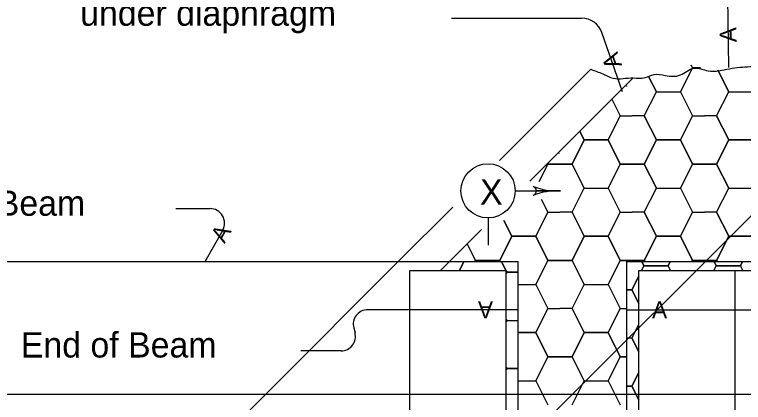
# Model space of a CAD drawing. Extents: x 1007 to 1035.5, y 1000.5 to 1021.5.
# Drawn here: x 1023.1 to 1028.14, y 1015.29 to 1017.97 of the extents above; entities that cross this region are included whole.
import ezdxf

# ---------------------------------------------------------------- set-up
doc = ezdxf.new("R2010")
doc.units = 0
doc.layers.add('Level 1', color=7, linetype='Continuous')

msp = doc.modelspace()

# ---------------------------------------------------------------- linework, layer by layer
at = {"layer": 'Level 1'}
for p, q in [((1028.0287, 1018.2851), (1028.0384, 1017.6042)), ((1026.1992, 1014.5843), (1029.6905, 1018.0756)), ((1026.1223, 1017.9465), (1027.0214, 1017.9465)), ((1027.3055, 1017.4356), (1027.1631, 1017.8457)), ((1026.4553, 1016.9618), (1027.086, 1017.5924)), ((1026.6657, 1016.8186), (1027.3797, 1017.5326)), ((1027.2896, 1017.2697), (1027.3729, 1017.2697)), ((1027.4563, 1017.2697), (1027.3729, 1017.2697)), ((1027.7896, 1017.2697), (1027.8729, 1017.2697)), ((1027.9563, 1017.2697), (1027.8729, 1017.2697)), ((1026.5633, 1016.7509), (1026.8758, 1016.7508)), ((1026.8758, 1016.7508), (1026.7108, 1016.7508)), ((1024.216, 1016.6284), (1024.4537, 1016.6284)), ((1025.7508, 1016.2572), (1026.1328, 1016.6392)), ((1026.7896, 1016.603), (1026.8729, 1016.603)), ((1026.9563, 1016.603), (1026.8729, 1016.603)), ((1027.2896, 1016.603), (1027.3729, 1016.603)), ((1027.4563, 1016.603), (1027.3729, 1016.603)), ((1027.7896, 1016.603), (1027.8729, 1016.603)), ((1027.9563, 1016.603), (1027.8729, 1016.603)), ((1026.3758, 1016.5634), (1026.3758, 1016.3758)), ((1024.541, 1016.4797), (1024.4177, 1016.2587)), ((1026.1085, 1016.2614), (1026.33, 1016.4829)), ((1022.5408, 1016.2617), (1026.5849, 1016.2617)), ((1024.8733, 1015.3798), (1025.7508, 1016.2572)), ((1025.7553, 1016.2617), (1025.7553, 1016.2617)), ((1026.0463, 1016.1992), (1026.1085, 1016.2614)), ((1026.5849, 1014.4283), (1026.5849, 1016.2617)), ((1027.3349, 1014.4283), (1027.3349, 1016.2617)), ((1027.3349, 1016.2617), (1031.4916, 1016.2617)), ((1025.8349, 1014.4908), (1025.8349, 1016.1992)), ((1025.8349, 1016.1992), (1026.5019, 1016.1992)), ((1026.5019, 1014.4908), (1026.5019, 1016.1992)), ((1027.4179, 1016.1992), (1029.5819, 1016.1992)), ((1027.4179, 1014.4908), (1027.4179, 1016.1992)), ((1028.0849, 1014.4908), (1028.0849, 1016.1992)), ((1026.5849, 1015.9281), (1025.5438, 1015.9281)), ((1026.7896, 1015.9363), (1026.8729, 1015.9363)), ((1026.9563, 1015.9363), (1026.8729, 1015.9363)), ((1027.2896, 1015.9363), (1027.3349, 1015.9363)), ((1027.3349, 1015.9281), (1028.3761, 1015.9281)), ((1026.5053, 1015.8546), (1026.5849, 1015.8546)), ((1025.447, 1015.8028), (1025.4559, 1015.7688)), ((1027.3706, 1015.7322), (1027.3349, 1015.7322)), ((1025.3592, 1015.6435), (1025.0818, 1015.6435)), ((1023.9104, 1014.4168), (1024.8733, 1015.3798)), ((1022.3639, 1015.345), (1026.9599, 1015.345)), ((1026.9599, 1015.345), (1031.7899, 1015.345))]:
    msp.add_line(p, q, dxfattribs=at)
for points in [[(1027.5396, 1017.4363), (1027.7063, 1017.4363), (1027.7896, 1017.603), (1027.7805, 1017.6213)], [(1027.8447, 1017.603), (1027.7896, 1017.603), (1027.7063, 1017.4363), (1027.7896, 1017.2697)], [(1027.7805, 1017.6213), (1027.7896, 1017.603)], [(1027.7896, 1017.603), (1027.8447, 1017.603)], [(1027.9563, 1017.2697), (1028.0396, 1017.4363), (1027.9651, 1017.5853)], [(1027.9651, 1017.5853), (1028.0396, 1017.4363)], [(1028.0396, 1017.4363), (1028.2063, 1017.4363), (1028.2896, 1017.603), (1028.2867, 1017.6089)], [(1027.4563, 1017.2697), (1027.5396, 1017.4363), (1027.4884, 1017.5387)], [(1027.4884, 1017.5387), (1027.5396, 1017.4363)], [(1027.3321, 1017.4769), (1027.3342, 1017.4728)], [(1027.232, 1017.3849), (1027.2896, 1017.2697)], [(1027.0396, 1017.103), (1027.2063, 1017.103), (1027.2896, 1017.2697)], [(1027.2896, 1017.2697), (1027.2063, 1017.103), (1027.2896, 1016.9363)], [(1027.3729, 1016.9363), (1027.4563, 1016.9363), (1027.5396, 1017.103), (1027.4563, 1017.2697)], [(1027.4563, 1017.2697), (1027.5396, 1017.103)], [(1027.5396, 1017.103), (1027.7063, 1017.103), (1027.7896, 1017.2697)], [(1027.7896, 1017.2697), (1027.7063, 1017.103), (1027.7896, 1016.9363)], [(1027.8729, 1016.9363), (1027.9563, 1016.9363), (1028.0396, 1017.103), (1027.9563, 1017.2697)], [(1027.9563, 1017.2697), (1028.0396, 1017.103)], [(1028.0396, 1017.103), (1028.2063, 1017.103), (1028.2896, 1017.2697)], [(1026.8729, 1016.9363), (1026.9563, 1016.9363), (1027.0396, 1017.103), (1027.0098, 1017.1627)], [(1027.0098, 1017.1627), (1027.0396, 1017.103)], [(1027.0396, 1016.7697), (1027.2063, 1016.7697), (1027.2896, 1016.9363), (1027.2063, 1017.103), (1027.0396, 1017.103), (1026.9563, 1016.9363), (1027.0396, 1016.7697)], [(1027.5396, 1016.7697), (1027.7063, 1016.7697), (1027.7896, 1016.9363), (1027.7063, 1017.103), (1027.5396, 1017.103), (1027.4563, 1016.9363), (1027.5396, 1016.7697)], [(1028.0396, 1016.7697), (1028.2063, 1016.7697), (1028.2896, 1016.9363), (1028.2063, 1017.103), (1028.0396, 1017.103), (1027.9563, 1016.9363), (1028.0396, 1016.7697)], [(1026.8654, 1017.013), (1026.8675, 1017.0089)], [(1026.7289, 1016.815), (1026.7896, 1016.9363), (1026.7875, 1016.9404)], [(1026.8729, 1016.9363), (1026.7896, 1016.9363), (1026.7289, 1016.815)], [(1026.7896, 1016.9363), (1026.8729, 1016.9363)], [(1026.9563, 1016.603), (1027.0396, 1016.7697), (1026.9563, 1016.9363), (1026.8729, 1016.9363)], [(1027.3729, 1016.9363), (1027.2896, 1016.9363), (1027.2063, 1016.7697), (1027.2896, 1016.603)], [(1027.2896, 1016.9363), (1027.3729, 1016.9363)], [(1027.4563, 1016.603), (1027.5396, 1016.7697), (1027.4563, 1016.9363), (1027.3729, 1016.9363)], [(1027.8729, 1016.9363), (1027.7896, 1016.9363), (1027.7063, 1016.7697), (1027.7896, 1016.603)], [(1027.7896, 1016.9363), (1027.8729, 1016.9363)], [(1027.9563, 1016.603), (1028.0396, 1016.7697), (1027.9563, 1016.9363), (1027.8729, 1016.9363)], [(1026.7439, 1016.6943), (1026.7896, 1016.603)], [(1026.5396, 1016.4363), (1026.7063, 1016.4363), (1026.7896, 1016.603)], [(1026.7896, 1016.603), (1026.7063, 1016.4363), (1026.7896, 1016.2697)], [(1026.8729, 1016.2697), (1026.9563, 1016.2697), (1027.0396, 1016.4363), (1026.9563, 1016.603)], [(1026.9563, 1016.603), (1027.0396, 1016.4363)], [(1027.0396, 1016.4363), (1027.2063, 1016.4363), (1027.2896, 1016.603)], [(1027.2896, 1016.603), (1027.2063, 1016.4363), (1027.2896, 1016.2697)], [(1027.3729, 1016.2697), (1027.4563, 1016.2697), (1027.5396, 1016.4363), (1027.4563, 1016.603)], [(1027.4563, 1016.603), (1027.5396, 1016.4363)], [(1027.5396, 1016.4363), (1027.7063, 1016.4363), (1027.7896, 1016.603)], [(1027.7896, 1016.603), (1027.7063, 1016.4363), (1027.7896, 1016.2697)], [(1027.8729, 1016.2697), (1027.9563, 1016.2697), (1028.0396, 1016.4363), (1027.9563, 1016.603)], [(1027.9563, 1016.603), (1028.0396, 1016.4363)], [(1028.0396, 1016.4363), (1028.2063, 1016.4363), (1028.2896, 1016.603)], [(1026.3729, 1016.2697), (1026.4563, 1016.2697), (1026.5396, 1016.4363), (1026.4846, 1016.5464)], [(1026.4846, 1016.5464), (1026.5396, 1016.4363)], [(1026.5849, 1016.103), (1026.7063, 1016.103), (1026.7896, 1016.2697), (1026.7063, 1016.4363), (1026.5396, 1016.4363), (1026.4563, 1016.2697), (1026.4603, 1016.2616)], [(1027.0396, 1016.103), (1027.2063, 1016.103), (1027.2896, 1016.2697), (1027.2063, 1016.4363), (1027.0396, 1016.4363), (1026.9563, 1016.2697), (1027.0396, 1016.103)], [(1027.7854, 1016.2613), (1027.7896, 1016.2697), (1027.7063, 1016.4363), (1027.5396, 1016.4363), (1027.4563, 1016.2697), (1027.4603, 1016.2616)], [(1028.2853, 1016.261), (1028.2896, 1016.2697), (1028.2063, 1016.4363), (1028.0396, 1016.4363), (1027.9563, 1016.2697), (1027.9605, 1016.2613)], [(1026.2855, 1016.2615), (1026.2896, 1016.2697), (1026.232, 1016.3849)], [(1026.232, 1016.3849), (1026.2896, 1016.2697)], [(1026.3729, 1016.2697), (1026.2896, 1016.2697), (1026.2855, 1016.2615)], [(1026.2896, 1016.2697), (1026.3729, 1016.2697)], [(1026.4603, 1016.2616), (1026.4563, 1016.2697), (1026.3729, 1016.2697)], [(1026.8729, 1016.2697), (1026.7896, 1016.2697), (1026.7063, 1016.103), (1026.7896, 1015.9363)], [(1026.7896, 1016.2697), (1026.8729, 1016.2697)], [(1026.9563, 1015.9363), (1027.0396, 1016.103), (1026.9563, 1016.2697), (1026.8729, 1016.2697)], [(1027.3729, 1016.2697), (1027.2896, 1016.2697), (1027.2063, 1016.103), (1027.2896, 1015.9363)], [(1027.2896, 1016.2697), (1027.3729, 1016.2697)], [(1027.4603, 1016.2616), (1027.4563, 1016.2697), (1027.3729, 1016.2697)], [(1027.8729, 1016.2697), (1027.7896, 1016.2697), (1027.7854, 1016.2613)], [(1027.7896, 1016.2697), (1027.8729, 1016.2697)], [(1027.9605, 1016.2613), (1027.9563, 1016.2697), (1027.8729, 1016.2697)], [(1026.2087, 1016.2615), (1026.1775, 1016.1992)], [(1026.1775, 1016.1992), (1026.2087, 1016.2615)], [(1026.4996, 1016.1992), (1026.4684, 1016.2616)], [(1026.4684, 1016.2616), (1026.4996, 1016.1992)], [(1027.4374, 1016.1992), (1027.4539, 1016.2322), (1027.4392, 1016.2616)], [(1027.6371, 1016.1992), (1027.6206, 1016.2322), (1027.4539, 1016.2322), (1027.4374, 1016.1992)], [(1027.4392, 1016.2616), (1027.4539, 1016.2322)], [(1027.4539, 1016.2322), (1027.6206, 1016.2322), (1027.6353, 1016.2614)], [(1027.6353, 1016.2614), (1027.6206, 1016.2322), (1027.6371, 1016.1992)], [(1027.9374, 1016.1992), (1027.9539, 1016.2322), (1027.9394, 1016.2613)], [(1028.1371, 1016.1992), (1028.1206, 1016.2322), (1027.9539, 1016.2322), (1027.9374, 1016.1992)], [(1027.9394, 1016.2613), (1027.9539, 1016.2322)], [(1027.9539, 1016.2322), (1028.1206, 1016.2322), (1028.1351, 1016.2611)], [(1028.1351, 1016.2611), (1028.1206, 1016.2322), (1028.1371, 1016.1992)], [(1026.5019, 1016.1813), (1026.5053, 1016.1879), (1026.5019, 1016.1946)], [(1026.5019, 1016.1946), (1026.5053, 1016.1879)], [(1026.5849, 1016.1879), (1026.5053, 1016.1879), (1026.5019, 1016.1813)], [(1026.5053, 1016.1879), (1026.5849, 1016.1879)], [(1027.3349, 1016.0655), (1027.3706, 1016.0655), (1027.4179, 1016.1602)], [(1027.4179, 1016.1602), (1027.3706, 1016.0655), (1027.4179, 1015.9708)], [(1027.4179, 1015.9708), (1027.3706, 1016.0655), (1027.3349, 1016.0655)], [(1026.5849, 1015.7697), (1026.7063, 1015.7697), (1026.7896, 1015.9363)], [(1026.7896, 1015.9363), (1026.7063, 1015.7697), (1026.7896, 1015.603)], [(1026.8729, 1015.603), (1026.9563, 1015.603), (1027.0396, 1015.7697), (1026.9563, 1015.9363)], [(1026.9563, 1015.9363), (1027.0396, 1015.7697)], [(1027.0396, 1015.7697), (1027.2063, 1015.7697), (1027.2896, 1015.9363)], [(1027.2896, 1015.9363), (1027.2063, 1015.7697), (1027.2896, 1015.603)], [(1026.5019, 1015.8613), (1026.5053, 1015.8546)], [(1026.5019, 1015.8479), (1026.5053, 1015.8546)], [(1026.5053, 1015.8546), (1026.5019, 1015.8479)], [(1027.3706, 1015.7322), (1027.4179, 1015.8268)], [(1026.5849, 1015.4363), (1026.7063, 1015.4363), (1026.7896, 1015.603), (1026.7063, 1015.7697), (1026.5849, 1015.7697)], [(1027.0396, 1015.4363), (1027.2063, 1015.4363), (1027.2896, 1015.603), (1027.2063, 1015.7697), (1027.0396, 1015.7697), (1026.9563, 1015.603), (1027.0396, 1015.4363)], [(1027.4179, 1015.6375), (1027.3706, 1015.7322)], [(1027.3706, 1015.7322), (1027.4179, 1015.6375)], [(1026.8729, 1015.603), (1026.7896, 1015.603), (1026.7063, 1015.4363), (1026.7896, 1015.2697)], [(1026.7896, 1015.603), (1026.8729, 1015.603)], [(1026.9563, 1015.2697), (1027.0396, 1015.4363), (1026.9563, 1015.603), (1026.8729, 1015.603)], [(1027.3349, 1015.603), (1027.2896, 1015.603), (1027.2063, 1015.4363), (1027.2896, 1015.2697)], [(1027.2896, 1015.603), (1027.3349, 1015.603)], [(1026.5019, 1015.5146), (1026.5053, 1015.5213), (1026.5019, 1015.5279)], [(1026.5019, 1015.5279), (1026.5053, 1015.5213)], [(1026.5849, 1015.5213), (1026.5053, 1015.5213), (1026.5019, 1015.5146)], [(1026.5053, 1015.5213), (1026.5849, 1015.5213)], [(1027.3349, 1015.3988), (1027.3706, 1015.3988), (1027.4179, 1015.4935)], [(1027.4179, 1015.4935), (1027.3706, 1015.3988), (1027.4179, 1015.3042)], [(1027.4179, 1015.3042), (1027.3706, 1015.3988), (1027.3349, 1015.3988)]]:
    msp.add_lwpolyline(points, dxfattribs=at)
msp.add_circle((1026.3758, 1016.7509), 0.1875, dxfattribs=at)
for centre, radius, start, end in [((1027.0214, 1017.7965), 0.15, 19.148, 90), ((1026.6787, 1016.7515), 0.0321, 287.3721, 72.6197), ((1026.854, 1017.1977), 0.4474, 248.277, 272.8066), ((1026.854, 1016.304), 0.4474, 87.1934, 111.723), ((1024.4536, 1016.5284), 0.1, 330.8469, 90), ((1025.5437, 1015.8281), 0.1, 90, 194.667), ((1025.3591, 1015.7435), 0.1, 270, 14.6662)]:
    msp.add_arc(centre, radius, start, end, dxfattribs=at)
msp.add_spline([(1027.086, 1017.5924), (1027.1691, 1017.5599), (1027.2416, 1017.5309), (1027.3797, 1017.5326), (1027.4627, 1017.5345), (1027.5243, 1017.5563), (1027.6003, 1017.549), (1027.7054, 1017.5527), (1027.7997, 1017.5998), (1027.8975, 1017.5817), (1028.0461, 1017.5961), (1028.1873, 1017.6106), (1028.3214, 1017.6178), (1028.3794, 1017.6215), (1028.4628, 1017.6106), (1028.557, 1017.6541), (1028.6439, 1017.636), (1028.7237, 1017.6468), (1028.8433, 1017.6831), (1028.9809, 1017.665), (1029.1295, 1017.7048), (1029.26, 1017.694), (1029.4013, 1017.7338), (1029.5498, 1017.7193), (1029.6803, 1017.7374), (1029.9231, 1017.7664), (1029.9992, 1017.7846), (1030.1442, 1017.7664), (1030.2021, 1017.7991), (1030.3253, 1017.7954), (1030.4196, 1017.7954), (1030.4594, 1017.8208), (1030.5753, 1017.8244), (1030.6768, 1017.828), (1030.7529, 1017.8425), (1030.887, 1017.8462), (1030.9523, 1017.8679), (1031.0501, 1017.886), (1031.1697, 1017.8788), (1031.2893, 1017.8969), (1031.3798, 1017.8897), (1031.5723, 1017.8435)], degree=3, dxfattribs=at)

# ---------------------------------------------------------------- texts
for s, height, p in [('under diaphragm', 0.175, (1023.5556, 1017.8933)), ('X', 0.175, (1026.3202, 1016.6563)), ('Edge of Beam', 0.175, (1022.1072, 1016.5785)), ('A', 0.1166, (1027.5097, 1015.8698)), ('End of Beam', 0.175, (1023.1453, 1015.5978))]:
    msp.add_text(s, height=height, dxfattribs=at).set_placement(p)
for height, rotation, p in [(0.1166, 90.8185, (1028.0942, 1017.7798)), (0.1166, 109.1515, (1027.3032, 1017.6198)), (0.1165, 60.8235, (1024.5537, 1016.3829)), (0.1166, 180, (1026.4102, 1015.9863))]:
    msp.add_text('A', height=height, rotation=rotation, dxfattribs=at).set_placement(p)

doc.saveas('drawing.dxf')
